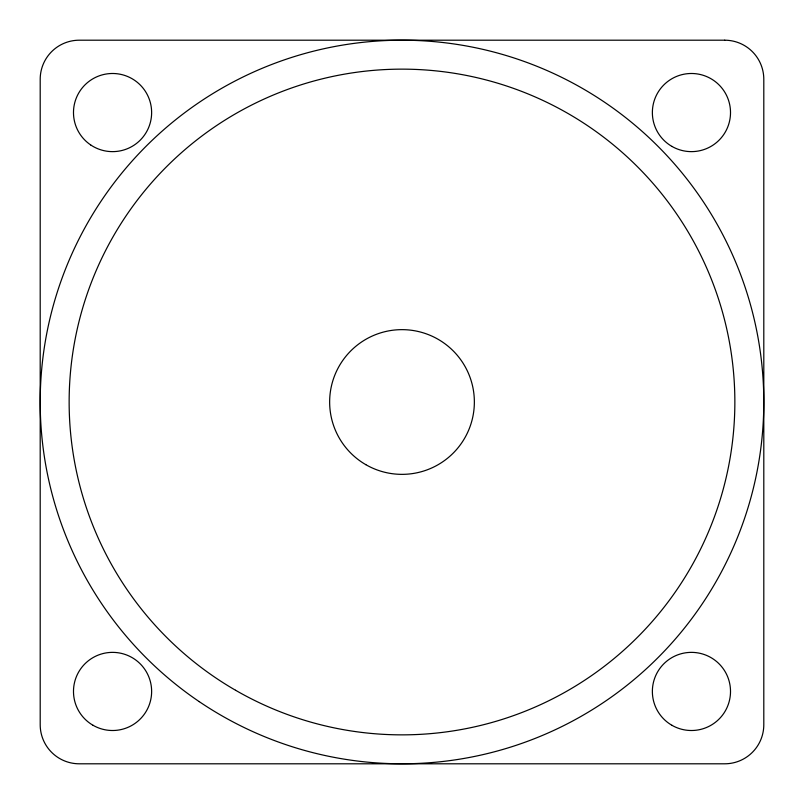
<?xml version="1.0" encoding="UTF-8"?>
<svg xmlns="http://www.w3.org/2000/svg" width="804" height="804" viewBox="0 0 804 804"><rect width="100%" height="100%" fill="white"/><g stroke="black" fill="none" stroke-linecap="round" stroke-linejoin="round"><path stroke-width="1.21" d="M724.726 40.2L79.274 40.2A39.074 39.074 0 0 0 40.2 79.274L40.2 724.726A39.074 39.074 0 0 0 79.274 763.8L724.726 763.8A39.074 39.074 0 0 0 763.8 724.726L763.8 79.274A39.074 39.074 0 0 0 724.726 40.2M93.023 725.278A39.074 39.074 0 0 0 151.634 691.44A39.074 39.074 0 0 0 93.023 657.602A39.074 39.074 0 0 0 93.023 725.278M90.661 144.921A39.074 39.074 0 0 0 151.534 115.344A39.074 39.074 0 0 0 95.485 77.415A39.074 39.074 0 0 0 90.661 144.921M671.903 146.398A39.074 39.074 0 0 0 730.514 112.56A39.074 39.074 0 0 0 671.903 78.722A39.074 39.074 0 0 0 671.903 146.398M671.903 725.278A39.074 39.074 0 0 0 730.514 691.44A39.074 39.074 0 0 0 671.903 657.602A39.074 39.074 0 0 0 671.903 725.278M199.211 701.621A361.8 361.8 0 0 0 762.875 427.808A361.8 361.8 0 0 0 243.913 76.561A361.8 361.8 0 0 0 199.211 701.621M235.572 690.264A332.856 332.856 0 0 0 734.856 402A332.856 332.856 0 0 0 235.572 113.736A332.856 332.856 0 0 0 235.572 690.264M365.82 464.662A72.36 72.36 0 0 0 474.36 402A72.36 72.36 0 0 0 365.82 339.338A72.36 72.36 0 0 0 365.82 464.662"/></g></svg>
